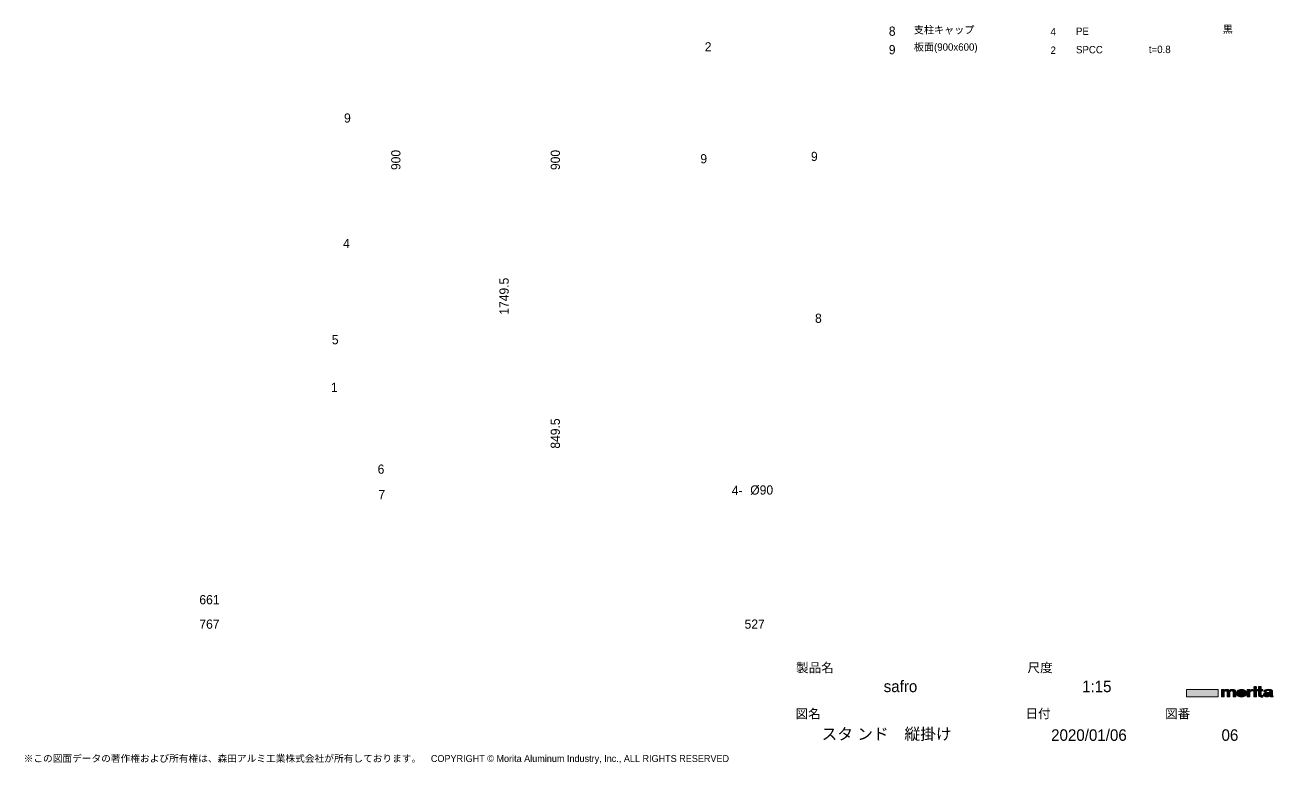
# Model space of a CAD drawing. Header units: millimetres. Extents: x 73 to 350, y -821 to 519.
# Drawn here: x 72.6 to 342.7, y -821 to -661 of the extents above; entities that cross this region are included whole.
import ezdxf

# ---------------------------------------------------------------- set-up
doc = ezdxf.new("R2010")
doc.units = ezdxf.units.MM
doc.header["$MEASUREMENT"] = 0
doc.layers.add('_U+672C_U+4F53', color=7, linetype='Continuous')

# ---------------------------------------------------------------- blocks, each defined once
blk = doc.blocks.new('block 2')
at = {"color": 7, "insert": (72.28, -821.02), "char_height": 1.49914, "attachment_point": 7}
blk.add_mtext('\\fMS PGothic|b0|i0|c0|p34;\\W1;※この図面データの著作権および所有権は、森田アルミ工業株式会社が所有しております。\u3000COPYRIGHT © Morita Aluminum Industry, Inc., ALL RIGHTS RESERVED', dxfattribs=at)
blk = doc.blocks.new('block 3')
at = {"color": 7, "insert": (289.56, -801.37), "char_height": 2, "attachment_point": 7}
blk.add_mtext('\\fMS PGothic|b0|i0|c0|p34;\\W1;尺度', dxfattribs=at)
blk = doc.blocks.new('block 4')
at = {"color": 7, "insert": (289.12, -811.31), "char_height": 2, "attachment_point": 7}
blk.add_mtext('\\fMS PGothic|b0|i0|c0|p34;\\W1;日付', dxfattribs=at)
blk = doc.blocks.new('block 5')
at = {"color": 7, "insert": (319.34, -811.33), "char_height": 2, "attachment_point": 7}
blk.add_mtext('\\fMS PGothic|b0|i0|c0|p34;\\W1;図番', dxfattribs=at)
blk = doc.blocks.new('block 6')
at = {"color": 7, "insert": (239.34, -811.35), "char_height": 2, "attachment_point": 7}
blk.add_mtext('\\fMS PGothic|b0|i0|c0|p34;\\W1;図名', dxfattribs=at)
blk = doc.blocks.new('block 7')
at = {"color": 7, "insert": (239.47, -801.37), "char_height": 2, "attachment_point": 7}
blk.add_mtext('\\fMS PGothic|b0|i0|c0|p34;\\W1;製品名', dxfattribs=at)
blk = doc.blocks.new('block 8')
at = {"color": 7, "insert": (301.38, -805.49), "char_height": 2.5, "attachment_point": 7}
blk.add_mtext('\\fMS PGothic|b0|i0|c0|p34;\\W1;1:15', dxfattribs=at)
blk = doc.blocks.new('block 9')
at = {"color": 7, "insert": (294.68, -816.03), "char_height": 2.5, "attachment_point": 7}
blk.add_mtext('\\fMS PGothic|b0|i0|c0|p34;\\W1;2020/01/06', dxfattribs=at)
blk = doc.blocks.new('block 10')
at = {"color": 7, "insert": (331.56, -816.03), "char_height": 2.5, "attachment_point": 7}
blk.add_mtext('\\fMS PGothic|b0|i0|c0|p34;\\W1;06', dxfattribs=at)
blk = doc.blocks.new('block 11')
at = {"color": 7, "insert": (258.44, -805.48), "char_height": 2.5, "attachment_point": 7}
blk.add_mtext('\\fMS PGothic|b0|i0|c0|p34;\\W1;safro', dxfattribs=at)
blk = doc.blocks.new('block 12')
at = {"color": 7, "insert": (244.99, -816.03), "char_height": 2.4977, "attachment_point": 7}
blk.add_mtext('\\fMS PGothic|b0|i0|c0|p34;\\W1;スタ ンド\u3000縦掛け', dxfattribs=at)
blk = doc.blocks.new('block 553')
at = {"layer": '_U+672C_U+4F53', "color": 7, "insert": (331.84, -662.93), "char_height": 1.6, "attachment_point": 7}
blk.add_mtext('\\fMS PGothic|b0|i0|c0|p34;\\W1;黒', dxfattribs=at)
blk = doc.blocks.new('block 574')
at = {"layer": '_U+672C_U+4F53', "color": 7, "insert": (264.97, -663.06), "char_height": 1.6, "attachment_point": 7}
blk.add_mtext('\\fMS PGothic|b0|i0|c0|p34;\\W1;支柱キャップ', dxfattribs=at)
blk = doc.blocks.new('block 575')
at = {"layer": '_U+672C_U+4F53', "color": 7, "insert": (294.55, -663.26), "char_height": 1.6, "attachment_point": 7}
blk.add_mtext('\\fMS PGothic|b0|i0|c0|p34;\\W1;4', dxfattribs=at)
blk = doc.blocks.new('block 576')
at = {"layer": '_U+672C_U+4F53', "color": 7, "insert": (300.06, -663.16), "char_height": 1.6, "attachment_point": 7}
blk.add_mtext('\\fMS PGothic|b0|i0|c0|p34;\\W1;PE', dxfattribs=at)
blk = doc.blocks.new('block 578')
at = {"layer": '_U+672C_U+4F53', "color": 7, "insert": (294.55, -667.26), "char_height": 1.6, "attachment_point": 7}
blk.add_mtext('\\fMS PGothic|b0|i0|c0|p34;\\W1;2', dxfattribs=at)
blk = doc.blocks.new('block 579')
at = {"layer": '_U+672C_U+4F53', "color": 7, "insert": (300.06, -667.16), "char_height": 1.6, "attachment_point": 7}
blk.add_mtext('\\fMS PGothic|b0|i0|c0|p34;\\W1;SPCC', dxfattribs=at)
blk = doc.blocks.new('block 580')
at = {"layer": '_U+672C_U+4F53', "color": 7, "insert": (315.84, -667.11), "char_height": 1.6, "attachment_point": 7}
blk.add_mtext('\\fMS PGothic|b0|i0|c0|p34;\\W1;t=0.8', dxfattribs=at)
blk = doc.blocks.new('block 581')
at = {"layer": '_U+672C_U+4F53', "color": 7, "insert": (264.97, -667.06), "char_height": 1.6, "attachment_point": 7}
blk.add_mtext('\\fMS PGothic|b0|i0|c0|p34;\\W1;板面(900x600)', dxfattribs=at)
blk = doc.blocks.new('block 587')
at = {"layer": '_U+672C_U+4F53', "color": 7, "insert": (259.55, -663.37), "char_height": 2, "attachment_point": 7}
blk.add_mtext('\\fMS PGothic|b0|i0|c0|p34;\\W1;8', dxfattribs=at)
blk = doc.blocks.new('block 588')
at = {"layer": '_U+672C_U+4F53', "color": 7, "insert": (259.55, -667.37), "char_height": 2, "attachment_point": 7}
blk.add_mtext('\\fMS PGothic|b0|i0|c0|p34;\\W1;9', dxfattribs=at)
blk = doc.blocks.new('block 612')
at = {"layer": '_U+672C_U+4F53', "color": 7, "insert": (148.91, -758.19), "char_height": 2, "attachment_point": 7}
blk.add_mtext('\\fMS PGothic|b0|i0|c0|p34;\\W1;6', dxfattribs=at)
blk = doc.blocks.new('block 613')
at = {"layer": '_U+672C_U+4F53', "color": 7, "insert": (149.07, -763.68), "char_height": 2, "attachment_point": 7}
blk.add_mtext('\\fMS PGothic|b0|i0|c0|p34;\\W1;7', dxfattribs=at)
blk = doc.blocks.new('block 615')
at = {"layer": '_U+672C_U+4F53', "color": 7, "insert": (243.58, -725.52), "char_height": 2, "attachment_point": 7}
blk.add_mtext('\\fMS PGothic|b0|i0|c0|p34;\\W1;8', dxfattribs=at)
blk = doc.blocks.new('block 616')
at = {"layer": '_U+672C_U+4F53', "color": 7, "insert": (242.7, -690.49), "char_height": 2, "attachment_point": 7}
blk.add_mtext('\\fMS PGothic|b0|i0|c0|p34;\\W1;9', dxfattribs=at)
blk = doc.blocks.new('block 617')
at = {"layer": '_U+672C_U+4F53', "color": 7, "insert": (218.76, -690.99), "char_height": 2, "attachment_point": 7}
blk.add_mtext('\\fMS PGothic|b0|i0|c0|p34;\\W1;9', dxfattribs=at)
blk = doc.blocks.new('block 618')
at = {"layer": '_U+672C_U+4F53', "color": 7, "insert": (141.64, -682.17), "char_height": 2, "attachment_point": 7}
blk.add_mtext('\\fMS PGothic|b0|i0|c0|p34;\\W1;9', dxfattribs=at)
blk = doc.blocks.new('block 620')
at = {"layer": '_U+672C_U+4F53', "color": 7, "insert": (141.42, -709.31), "char_height": 2, "attachment_point": 7}
blk.add_mtext('\\fMS PGothic|b0|i0|c0|p34;\\W1;4', dxfattribs=at)
blk = doc.blocks.new('block 621')
at = {"layer": '_U+672C_U+4F53', "color": 7, "insert": (138.99, -730.16), "char_height": 2, "attachment_point": 7}
blk.add_mtext('\\fMS PGothic|b0|i0|c0|p34;\\W1;5', dxfattribs=at)
blk = doc.blocks.new('block 622')
at = {"layer": '_U+672C_U+4F53', "color": 7, "insert": (219.71, -666.73), "char_height": 2, "attachment_point": 7}
blk.add_mtext('\\fMS PGothic|b0|i0|c0|p34;\\W1;2', dxfattribs=at)
blk = doc.blocks.new('block 623')
at = {"layer": '_U+672C_U+4F53', "color": 7, "insert": (138.8, -740.45), "char_height": 2, "attachment_point": 7}
blk.add_mtext('\\fMS PGothic|b0|i0|c0|p34;\\W1;1', dxfattribs=at)
blk = doc.blocks.new('block 624')
at = {"layer": '_U+672C_U+4F53', "color": 7, "insert": (153.87, -692.41), "char_height": 2, "attachment_point": 7, "rotation": 90}
blk.add_mtext('\\fMS PGothic|b0|i0|c0|p34;\\W1;900', dxfattribs=at)
blk = doc.blocks.new('block 629')
at = {"layer": '_U+672C_U+4F53', "color": 7, "insert": (225.56, -762.75), "char_height": 2, "attachment_point": 7}
blk.add_mtext('\\fMS PGothic|b0|i0|c0|p34;\\W1;4-', dxfattribs=at)
blk = doc.blocks.new('block 630')
at = {"layer": '_U+672C_U+4F53', "color": 7, "insert": (229.56, -762.75), "char_height": 2, "attachment_point": 7}
blk.add_mtext('\\fMS PGothic|b0|i0|c0|p34;\\W1;Ø90', dxfattribs=at)
blk = doc.blocks.new('block 631')
at = {"layer": '_U+672C_U+4F53', "color": 7, "insert": (110.32, -786.46), "char_height": 2, "attachment_point": 7}
blk.add_mtext('\\fMS PGothic|b0|i0|c0|p34;\\W1;661', dxfattribs=at)
blk = doc.blocks.new('block 632')
at = {"layer": '_U+672C_U+4F53', "color": 7, "insert": (110.32, -791.75), "char_height": 2, "attachment_point": 7}
blk.add_mtext('\\fMS PGothic|b0|i0|c0|p34;\\W1;767', dxfattribs=at)
blk = doc.blocks.new('block 633')
at = {"layer": '_U+672C_U+4F53', "color": 7, "insert": (228.33, -791.75), "char_height": 2, "attachment_point": 7}
blk.add_mtext('\\fMS PGothic|b0|i0|c0|p34;\\W1;527', dxfattribs=at)
blk = doc.blocks.new('block 634')
at = {"layer": '_U+672C_U+4F53', "color": 7, "insert": (177.3, -723.73), "char_height": 2, "attachment_point": 7, "rotation": 90}
blk.add_mtext('\\fMS PGothic|b0|i0|c0|p34;\\W1;1749.5', dxfattribs=at)
blk = doc.blocks.new('block 635')
at = {"layer": '_U+672C_U+4F53', "color": 7, "insert": (188.39, -692.41), "char_height": 2, "attachment_point": 7, "rotation": 90}
blk.add_mtext('\\fMS PGothic|b0|i0|c0|p34;\\W1;900', dxfattribs=at)
blk = doc.blocks.new('block 636')
at = {"layer": '_U+672C_U+4F53', "color": 7, "insert": (188.39, -752.73), "char_height": 2, "attachment_point": 7, "rotation": 90}
blk.add_mtext('\\fMS PGothic|b0|i0|c0|p34;\\W1;849.5', dxfattribs=at)
blk = doc.blocks.new('block 638')
at = {"layer": '_U+672C_U+4F53'}
h = blk.add_hatch(color=7, dxfattribs=at)
h.dxf.hatch_style = 2
h.paths.add_polyline_path([(323.95, -806.48), (330.83, -806.48), (330.83, -804.86), (323.95, -804.86)])
h = blk.add_hatch(color=7, dxfattribs=at)
h.dxf.hatch_style = 2
edge = h.paths.add_edge_path()
edge.add_spline(control_points=[(333.94, -804.84), (333.64, -804.84), (333.42, -804.93), (333.27, -805.11), (333.12, -804.93), (332.92, -804.84), (332.67, -804.84), (332.42, -804.84), (332.24, -804.92), (332.1, -805.08), (332.1, -805.08), (332.1, -804.86), (332.1, -804.86), (332.1, -804.86), (331.55, -804.86), (331.55, -804.86), (331.55, -804.86), (331.55, -806.48), (331.55, -806.48), (331.55, -806.48), (332.1, -806.48), (332.1, -806.48), (332.1, -806.48), (332.1, -805.56), (332.1, -805.56), (332.1, -805.44), (332.14, -805.34), (332.23, -805.27), (332.3, -805.22), (332.37, -805.19), (332.46, -805.19), (332.55, -805.19), (332.62, -805.21), (332.67, -805.24), (332.75, -805.29), (332.8, -805.37), (332.8, -805.48), (332.8, -805.48), (332.8, -806.48), (332.8, -806.48), (332.8, -806.48), (333.37, -806.48), (333.37, -806.48), (333.37, -806.48), (333.37, -805.56), (333.37, -805.56), (333.37, -805.42), (333.41, -805.32), (333.48, -805.27), (333.54, -805.22), (333.63, -805.19), (333.73, -805.19), (333.81, -805.19), (333.88, -805.21), (333.94, -805.24), (334.04, -805.29), (334.09, -805.37), (334.09, -805.48), (334.09, -805.48), (334.09, -806.48), (334.09, -806.48), (334.09, -806.48), (334.63, -806.48), (334.63, -806.48), (334.63, -806.48), (334.63, -805.37), (334.63, -805.37), (334.63, -805.02), (334.4, -804.84), (333.94, -804.84)], knot_values=[0, 0, 0, 0, 1, 1, 1, 2, 2, 2, 3, 3, 3, 4, 4, 4, 5, 5, 5, 6, 6, 6, 7, 7, 7, 8, 8, 8, 9, 9, 9, 10, 10, 10, 11, 11, 11, 12, 12, 12, 13, 13, 13, 14, 14, 14, 15, 15, 15, 16, 16, 16, 17, 17, 17, 18, 18, 18, 19, 19, 19, 20, 20, 20, 21, 21, 21, 22, 22, 22, 23, 23, 23, 23], degree=3, periodic=1)
h = blk.add_hatch(color=7, dxfattribs=at)
h.dxf.hatch_style = 2
edge = h.paths.add_edge_path()
edge.add_spline(control_points=[(336.57, -805.01), (336.35, -804.89), (336.1, -804.84), (335.81, -804.85), (335.47, -804.87), (335.21, -804.97), (335.03, -805.14), (334.87, -805.3), (334.79, -805.48), (334.79, -805.68), (334.79, -805.97), (334.92, -806.19), (335.18, -806.34), (335.39, -806.45), (335.62, -806.5), (335.89, -806.5), (336.15, -806.5), (336.38, -806.45), (336.58, -806.34), (336.84, -806.2), (336.96, -805.97), (336.96, -805.65), (336.96, -805.37), (336.83, -805.16), (336.57, -805.01)], knot_values=[0, 0, 0, 0, 1, 1, 1, 2, 2, 2, 3, 3, 3, 4, 4, 4, 5, 5, 5, 6, 6, 6, 7, 7, 7, 8, 8, 8, 8], degree=3, periodic=1)
edge = h.paths.add_edge_path()
edge.add_spline(control_points=[(336.26, -806.06), (336.16, -806.17), (336.01, -806.22), (335.81, -806.2), (335.64, -806.17), (335.53, -806.1), (335.45, -805.98), (335.39, -805.89), (335.36, -805.77), (335.37, -805.63), (335.39, -805.47), (335.45, -805.35), (335.56, -805.26), (335.65, -805.18), (335.76, -805.14), (335.9, -805.14), (336.09, -805.14), (336.23, -805.22), (336.32, -805.36), (336.38, -805.46), (336.41, -805.6), (336.39, -805.77), (336.37, -805.9), (336.32, -805.99), (336.26, -806.06)], knot_values=[0, 0, 0, 0, 1, 1, 1, 2, 2, 2, 3, 3, 3, 4, 4, 4, 5, 5, 5, 6, 6, 6, 7, 7, 7, 8, 8, 8, 8], degree=3, periodic=1)
h = blk.add_hatch(color=7, dxfattribs=at)
h.dxf.hatch_style = 2
edge = h.paths.add_edge_path()
edge.add_spline(control_points=[(337.68, -805.07), (337.68, -805.07), (337.68, -804.86), (337.68, -804.86), (337.68, -804.86), (337.12, -804.86), (337.12, -804.86), (337.12, -804.86), (337.12, -806.48), (337.12, -806.48), (337.12, -806.48), (337.68, -806.48), (337.68, -806.48), (337.68, -806.48), (337.68, -805.59), (337.68, -805.59), (337.68, -805.47), (337.74, -805.36), (337.86, -805.29), (337.97, -805.22), (338.12, -805.18), (338.29, -805.18), (338.29, -805.18), (338.39, -805.18), (338.39, -805.18), (338.39, -805.18), (338.39, -804.85), (338.39, -804.85), (338.27, -804.84), (338.16, -804.85), (338.06, -804.87), (337.93, -804.9), (337.8, -804.97), (337.68, -805.07)], knot_values=[0, 0, 0, 0, 1, 1, 1, 2, 2, 2, 3, 3, 3, 4, 4, 4, 5, 5, 5, 6, 6, 6, 7, 7, 7, 8, 8, 8, 9, 9, 9, 10, 10, 10, 11, 11, 11, 11], degree=3, periodic=1)
h = blk.add_hatch(color=7, dxfattribs=at)
h.dxf.hatch_style = 2
edge = h.paths.add_edge_path()
edge.add_spline(control_points=[(339.06, -804.29), (339.01, -804.26), (338.94, -804.25), (338.85, -804.25), (338.76, -804.25), (338.7, -804.26), (338.64, -804.29), (338.58, -804.33), (338.55, -804.39), (338.55, -804.48), (338.55, -804.56), (338.58, -804.63), (338.64, -804.66), (338.7, -804.69), (338.76, -804.71), (338.85, -804.71), (338.94, -804.71), (339.01, -804.69), (339.06, -804.66), (339.12, -804.63), (339.15, -804.56), (339.15, -804.48), (339.15, -804.39), (339.12, -804.33), (339.06, -804.29)], knot_values=[0, 0, 0, 0, 1, 1, 1, 2, 2, 2, 3, 3, 3, 4, 4, 4, 5, 5, 5, 6, 6, 6, 7, 7, 7, 8, 8, 8, 8], degree=3, periodic=1)
h = blk.add_hatch(color=7, dxfattribs=at)
h.dxf.hatch_style = 2
h.paths.add_polyline_path([(338.55, -806.48), (339.13, -806.48), (339.13, -804.87), (338.55, -804.87)])
h = blk.add_hatch(color=7, dxfattribs=at)
h.dxf.hatch_style = 2
edge = h.paths.add_edge_path()
edge.add_spline(control_points=[(340.13, -806.08), (340.13, -806.08), (340.13, -805.19), (340.13, -805.19), (340.13, -805.19), (340.51, -805.19), (340.51, -805.19), (340.51, -805.19), (340.51, -804.87), (340.51, -804.87), (340.51, -804.87), (340.13, -804.87), (340.13, -804.87), (340.13, -804.87), (340.13, -804.26), (340.13, -804.26), (340.13, -804.26), (339.59, -804.26), (339.59, -804.26), (339.59, -804.26), (339.59, -804.87), (339.59, -804.87), (339.59, -804.87), (339.3, -804.87), (339.3, -804.87), (339.3, -804.87), (339.3, -805.19), (339.3, -805.19), (339.3, -805.19), (339.59, -805.19), (339.59, -805.19), (339.59, -805.19), (339.59, -806.17), (339.59, -806.17), (339.59, -806.28), (339.63, -806.37), (339.72, -806.42), (339.82, -806.47), (339.97, -806.5), (340.17, -806.5), (340.17, -806.5), (340.53, -806.5), (340.53, -806.5), (340.53, -806.5), (340.53, -806.17), (340.53, -806.17), (340.53, -806.17), (340.28, -806.17), (340.28, -806.17), (340.19, -806.17), (340.13, -806.14), (340.13, -806.08)], knot_values=[0, 0, 0, 0, 1, 1, 1, 2, 2, 2, 3, 3, 3, 4, 4, 4, 5, 5, 5, 6, 6, 6, 7, 7, 7, 8, 8, 8, 9, 9, 9, 10, 10, 10, 11, 11, 11, 12, 12, 12, 13, 13, 13, 14, 14, 14, 15, 15, 15, 16, 16, 16, 17, 17, 17, 17], degree=3, periodic=1)
h = blk.add_hatch(color=7, dxfattribs=at)
h.dxf.hatch_style = 2
edge = h.paths.add_edge_path()
edge.add_spline(control_points=[(342.62, -805.44), (342.62, -805.21), (342.54, -805.06), (342.37, -804.97), (342.21, -804.88), (341.98, -804.83), (341.69, -804.83), (341.4, -804.83), (341.17, -804.88), (341.01, -804.98), (340.83, -805.09), (340.73, -805.22), (340.71, -805.38), (340.71, -805.38), (341.26, -805.38), (341.26, -805.38), (341.27, -805.26), (341.33, -805.19), (341.42, -805.17), (341.55, -805.12), (341.69, -805.11), (341.85, -805.13), (341.98, -805.17), (342.05, -805.23), (342.05, -805.31), (342.05, -805.38), (341.99, -805.43), (341.86, -805.46), (341.76, -805.48), (341.59, -805.51), (341.33, -805.54), (340.8, -805.62), (340.57, -805.8), (340.61, -806.09), (340.65, -806.29), (340.83, -806.41), (341.16, -806.47), (341.49, -806.53), (341.8, -806.48), (342.09, -806.33), (342.09, -806.33), (342.14, -806.48), (342.14, -806.48), (342.14, -806.48), (342.71, -806.48), (342.71, -806.48), (342.65, -806.34), (342.62, -806.21), (342.62, -806.06), (342.62, -806.06), (342.62, -805.44), (342.62, -805.44)], knot_values=[0, 0, 0, 0, 1, 1, 1, 2, 2, 2, 3, 3, 3, 4, 4, 4, 5, 5, 5, 6, 6, 6, 7, 7, 7, 8, 8, 8, 9, 9, 9, 10, 10, 10, 11, 11, 11, 12, 12, 12, 13, 13, 13, 14, 14, 14, 15, 15, 15, 16, 16, 16, 17, 17, 17, 17], degree=3, periodic=1)
edge = h.paths.add_edge_path()
edge.add_spline(control_points=[(342.05, -805.86), (342.05, -805.93), (342.01, -806.01), (341.94, -806.08), (341.85, -806.16), (341.73, -806.21), (341.56, -806.21), (341.33, -806.23), (341.2, -806.18), (341.16, -806.07), (341.14, -805.95), (341.23, -805.86), (341.45, -805.8), (341.57, -805.77), (341.69, -805.74), (341.8, -805.72), (341.93, -805.7), (342.01, -805.67), (342.05, -805.65), (342.05, -805.65), (342.05, -805.86), (342.05, -805.86)], knot_values=[0, 0, 0, 0, 1, 1, 1, 2, 2, 2, 3, 3, 3, 4, 4, 4, 5, 5, 5, 6, 6, 6, 7, 7, 7, 7], degree=3, periodic=1)
h = blk.add_hatch(color=7, dxfattribs=at)
h.dxf.hatch_style = 2
edge = h.paths.add_edge_path()
edge.add_spline(control_points=[(335.9, -805.14), (335.76, -805.14), (335.65, -805.18), (335.56, -805.26), (335.45, -805.35), (335.39, -805.47), (335.37, -805.63), (335.36, -805.77), (335.39, -805.89), (335.45, -805.98), (335.53, -806.1), (335.64, -806.17), (335.81, -806.2), (336.01, -806.22), (336.16, -806.17), (336.26, -806.06), (336.32, -805.99), (336.37, -805.9), (336.39, -805.77), (336.41, -805.6), (336.38, -805.46), (336.32, -805.36), (336.23, -805.22), (336.09, -805.14), (335.9, -805.14)], knot_values=[0, 0, 0, 0, 1, 1, 1, 2, 2, 2, 3, 3, 3, 4, 4, 4, 5, 5, 5, 6, 6, 6, 7, 7, 7, 8, 8, 8, 8], degree=3, periodic=1)
h = blk.add_hatch(color=7, dxfattribs=at)
h.dxf.hatch_style = 2
edge = h.paths.add_edge_path()
edge.add_spline(control_points=[(341.45, -805.8), (341.23, -805.86), (341.14, -805.95), (341.16, -806.07), (341.2, -806.18), (341.33, -806.23), (341.56, -806.21), (341.73, -806.21), (341.85, -806.16), (341.94, -806.08), (342.01, -806.01), (342.05, -805.93), (342.05, -805.86), (342.05, -805.86), (342.05, -805.65), (342.05, -805.65), (342.01, -805.67), (341.93, -805.7), (341.8, -805.72), (341.69, -805.74), (341.57, -805.77), (341.45, -805.8)], knot_values=[0, 0, 0, 0, 1, 1, 1, 2, 2, 2, 3, 3, 3, 4, 4, 4, 5, 5, 5, 6, 6, 6, 7, 7, 7, 7], degree=3, periodic=1)
at = {"layer": '_U+672C_U+4F53', "lineweight": 0}
for points in [[(323.95, -806.48), (330.83, -806.48), (330.83, -804.86), (323.95, -804.86), (323.95, -806.48)], [(338.55, -806.48), (339.13, -806.48), (339.13, -804.87), (338.55, -804.87), (338.55, -806.48)]]:
    blk.add_lwpolyline(points, dxfattribs=at)
for points, knots in [([(333.94, -804.84), (333.64, -804.84), (333.42, -804.93), (333.27, -805.11), (333.12, -804.93), (332.92, -804.84), (332.67, -804.84), (332.42, -804.84), (332.24, -804.92), (332.1, -805.08), (332.1, -805.08), (332.1, -804.86), (332.1, -804.86), (332.1, -804.86), (331.55, -804.86), (331.55, -804.86), (331.55, -804.86), (331.55, -806.48), (331.55, -806.48), (331.55, -806.48), (332.1, -806.48), (332.1, -806.48), (332.1, -806.48), (332.1, -805.56), (332.1, -805.56), (332.1, -805.44), (332.14, -805.34), (332.23, -805.27), (332.3, -805.22), (332.37, -805.19), (332.46, -805.19), (332.55, -805.19), (332.62, -805.21), (332.67, -805.24), (332.75, -805.29), (332.8, -805.37), (332.8, -805.48), (332.8, -805.48), (332.8, -806.48), (332.8, -806.48), (332.8, -806.48), (333.37, -806.48), (333.37, -806.48), (333.37, -806.48), (333.37, -805.56), (333.37, -805.56), (333.37, -805.42), (333.41, -805.32), (333.48, -805.27), (333.54, -805.22), (333.63, -805.19), (333.73, -805.19), (333.81, -805.19), (333.88, -805.21), (333.94, -805.24), (334.04, -805.29), (334.09, -805.37), (334.09, -805.48), (334.09, -805.48), (334.09, -806.48), (334.09, -806.48), (334.09, -806.48), (334.63, -806.48), (334.63, -806.48), (334.63, -806.48), (334.63, -805.37), (334.63, -805.37), (334.63, -805.02), (334.4, -804.84), (333.94, -804.84)], [0, 0, 0, 0, 1, 1, 1, 2, 2, 2, 3, 3, 3, 4, 4, 4, 5, 5, 5, 6, 6, 6, 7, 7, 7, 8, 8, 8, 9, 9, 9, 10, 10, 10, 11, 11, 11, 12, 12, 12, 13, 13, 13, 14, 14, 14, 15, 15, 15, 16, 16, 16, 17, 17, 17, 18, 18, 18, 19, 19, 19, 20, 20, 20, 21, 21, 21, 22, 22, 22, 23, 23, 23, 23]), ([(336.57, -805.01), (336.35, -804.89), (336.1, -804.84), (335.81, -804.85), (335.47, -804.87), (335.21, -804.97), (335.03, -805.14), (334.87, -805.3), (334.79, -805.48), (334.79, -805.68), (334.79, -805.97), (334.92, -806.19), (335.18, -806.34), (335.39, -806.45), (335.62, -806.5), (335.89, -806.5), (336.15, -806.5), (336.38, -806.45), (336.58, -806.34), (336.84, -806.2), (336.96, -805.97), (336.96, -805.65), (336.96, -805.37), (336.83, -805.16), (336.57, -805.01)], [0, 0, 0, 0, 1, 1, 1, 2, 2, 2, 3, 3, 3, 4, 4, 4, 5, 5, 5, 6, 6, 6, 7, 7, 7, 8, 8, 8, 8]), ([(337.68, -805.07), (337.68, -805.07), (337.68, -804.86), (337.68, -804.86), (337.68, -804.86), (337.12, -804.86), (337.12, -804.86), (337.12, -804.86), (337.12, -806.48), (337.12, -806.48), (337.12, -806.48), (337.68, -806.48), (337.68, -806.48), (337.68, -806.48), (337.68, -805.59), (337.68, -805.59), (337.68, -805.47), (337.74, -805.36), (337.86, -805.29), (337.97, -805.22), (338.12, -805.18), (338.29, -805.18), (338.29, -805.18), (338.39, -805.18), (338.39, -805.18), (338.39, -805.18), (338.39, -804.85), (338.39, -804.85), (338.27, -804.84), (338.16, -804.85), (338.06, -804.87), (337.93, -804.9), (337.8, -804.97), (337.68, -805.07)], [0, 0, 0, 0, 1, 1, 1, 2, 2, 2, 3, 3, 3, 4, 4, 4, 5, 5, 5, 6, 6, 6, 7, 7, 7, 8, 8, 8, 9, 9, 9, 10, 10, 10, 11, 11, 11, 11]), ([(339.06, -804.29), (339.01, -804.26), (338.94, -804.25), (338.85, -804.25), (338.76, -804.25), (338.7, -804.26), (338.64, -804.29), (338.58, -804.33), (338.55, -804.39), (338.55, -804.48), (338.55, -804.56), (338.58, -804.63), (338.64, -804.66), (338.7, -804.69), (338.76, -804.71), (338.85, -804.71), (338.94, -804.71), (339.01, -804.69), (339.06, -804.66), (339.12, -804.63), (339.15, -804.56), (339.15, -804.48), (339.15, -804.39), (339.12, -804.33), (339.06, -804.29)], [0, 0, 0, 0, 1, 1, 1, 2, 2, 2, 3, 3, 3, 4, 4, 4, 5, 5, 5, 6, 6, 6, 7, 7, 7, 8, 8, 8, 8]), ([(340.13, -806.08), (340.13, -806.08), (340.13, -805.19), (340.13, -805.19), (340.13, -805.19), (340.51, -805.19), (340.51, -805.19), (340.51, -805.19), (340.51, -804.87), (340.51, -804.87), (340.51, -804.87), (340.13, -804.87), (340.13, -804.87), (340.13, -804.87), (340.13, -804.26), (340.13, -804.26), (340.13, -804.26), (339.59, -804.26), (339.59, -804.26), (339.59, -804.26), (339.59, -804.87), (339.59, -804.87), (339.59, -804.87), (339.3, -804.87), (339.3, -804.87), (339.3, -804.87), (339.3, -805.19), (339.3, -805.19), (339.3, -805.19), (339.59, -805.19), (339.59, -805.19), (339.59, -805.19), (339.59, -806.17), (339.59, -806.17), (339.59, -806.28), (339.63, -806.37), (339.72, -806.42), (339.82, -806.47), (339.97, -806.5), (340.17, -806.5), (340.17, -806.5), (340.53, -806.5), (340.53, -806.5), (340.53, -806.5), (340.53, -806.17), (340.53, -806.17), (340.53, -806.17), (340.28, -806.17), (340.28, -806.17), (340.19, -806.17), (340.13, -806.14), (340.13, -806.08)], [0, 0, 0, 0, 1, 1, 1, 2, 2, 2, 3, 3, 3, 4, 4, 4, 5, 5, 5, 6, 6, 6, 7, 7, 7, 8, 8, 8, 9, 9, 9, 10, 10, 10, 11, 11, 11, 12, 12, 12, 13, 13, 13, 14, 14, 14, 15, 15, 15, 16, 16, 16, 17, 17, 17, 17]), ([(342.62, -805.44), (342.62, -805.21), (342.54, -805.06), (342.37, -804.97), (342.21, -804.88), (341.98, -804.83), (341.69, -804.83), (341.4, -804.83), (341.17, -804.88), (341.01, -804.98), (340.83, -805.09), (340.73, -805.22), (340.71, -805.38), (340.71, -805.38), (341.26, -805.38), (341.26, -805.38), (341.27, -805.26), (341.33, -805.19), (341.42, -805.17), (341.55, -805.12), (341.69, -805.11), (341.85, -805.13), (341.98, -805.17), (342.05, -805.23), (342.05, -805.31), (342.05, -805.38), (341.99, -805.43), (341.86, -805.46), (341.76, -805.48), (341.59, -805.51), (341.33, -805.54), (340.8, -805.62), (340.57, -805.8), (340.61, -806.09), (340.65, -806.29), (340.83, -806.41), (341.16, -806.47), (341.49, -806.53), (341.8, -806.48), (342.09, -806.33), (342.09, -806.33), (342.14, -806.48), (342.14, -806.48), (342.14, -806.48), (342.71, -806.48), (342.71, -806.48), (342.65, -806.34), (342.62, -806.21), (342.62, -806.06), (342.62, -806.06), (342.62, -805.44), (342.62, -805.44)], [0, 0, 0, 0, 1, 1, 1, 2, 2, 2, 3, 3, 3, 4, 4, 4, 5, 5, 5, 6, 6, 6, 7, 7, 7, 8, 8, 8, 9, 9, 9, 10, 10, 10, 11, 11, 11, 12, 12, 12, 13, 13, 13, 14, 14, 14, 15, 15, 15, 16, 16, 16, 17, 17, 17, 17]), ([(336.26, -806.06), (336.16, -806.17), (336.01, -806.22), (335.81, -806.2), (335.64, -806.17), (335.53, -806.1), (335.45, -805.98), (335.39, -805.89), (335.36, -805.77), (335.37, -805.63), (335.39, -805.47), (335.45, -805.35), (335.56, -805.26), (335.65, -805.18), (335.76, -805.14), (335.9, -805.14), (336.09, -805.14), (336.23, -805.22), (336.32, -805.36), (336.38, -805.46), (336.41, -805.6), (336.39, -805.77), (336.37, -805.9), (336.32, -805.99), (336.26, -806.06)], [0, 0, 0, 0, 1, 1, 1, 2, 2, 2, 3, 3, 3, 4, 4, 4, 5, 5, 5, 6, 6, 6, 7, 7, 7, 8, 8, 8, 8]), ([(335.9, -805.14), (335.76, -805.14), (335.65, -805.18), (335.56, -805.26), (335.45, -805.35), (335.39, -805.47), (335.37, -805.63), (335.36, -805.77), (335.39, -805.89), (335.45, -805.98), (335.53, -806.1), (335.64, -806.17), (335.81, -806.2), (336.01, -806.22), (336.16, -806.17), (336.26, -806.06), (336.32, -805.99), (336.37, -805.9), (336.39, -805.77), (336.41, -805.6), (336.38, -805.46), (336.32, -805.36), (336.23, -805.22), (336.09, -805.14), (335.9, -805.14)], [0, 0, 0, 0, 1, 1, 1, 2, 2, 2, 3, 3, 3, 4, 4, 4, 5, 5, 5, 6, 6, 6, 7, 7, 7, 8, 8, 8, 8]), ([(342.05, -805.86), (342.05, -805.93), (342.01, -806.01), (341.94, -806.08), (341.85, -806.16), (341.73, -806.21), (341.56, -806.21), (341.33, -806.23), (341.2, -806.18), (341.16, -806.07), (341.14, -805.95), (341.23, -805.86), (341.45, -805.8), (341.57, -805.77), (341.69, -805.74), (341.8, -805.72), (341.93, -805.7), (342.01, -805.67), (342.05, -805.65), (342.05, -805.65), (342.05, -805.86), (342.05, -805.86)], [0, 0, 0, 0, 1, 1, 1, 2, 2, 2, 3, 3, 3, 4, 4, 4, 5, 5, 5, 6, 6, 6, 7, 7, 7, 7]), ([(341.45, -805.8), (341.23, -805.86), (341.14, -805.95), (341.16, -806.07), (341.2, -806.18), (341.33, -806.23), (341.56, -806.21), (341.73, -806.21), (341.85, -806.16), (341.94, -806.08), (342.01, -806.01), (342.05, -805.93), (342.05, -805.86), (342.05, -805.86), (342.05, -805.65), (342.05, -805.65), (342.01, -805.67), (341.93, -805.7), (341.8, -805.72), (341.69, -805.74), (341.57, -805.77), (341.45, -805.8)], [0, 0, 0, 0, 1, 1, 1, 2, 2, 2, 3, 3, 3, 4, 4, 4, 5, 5, 5, 6, 6, 6, 7, 7, 7, 7])]:
    blk.add_open_spline(points, degree=3, knots=knots, dxfattribs=at)
blk = doc.blocks.new('block 637')
at = {"layer": '_U+672C_U+4F53'}
blk.add_blockref('block 638', (0, 0), dxfattribs=at)

msp = doc.modelspace()

# ---------------------------------------------------------------- block references
for name in ['block 7', 'block 3', 'block 11', 'block 8', 'block 6', 'block 4', 'block 5', 'block 12', 'block 9', 'block 10', 'block 2']:
    msp.add_blockref(name, (0, 0))
at = {"layer": '_U+672C_U+4F53'}
for name in ['block 637', 'block 587', 'block 574', 'block 575', 'block 576', 'block 553', 'block 622', 'block 588', 'block 581', 'block 578', 'block 579', 'block 580', 'block 618', 'block 624', 'block 635', 'block 616', 'block 617', 'block 620', 'block 634', 'block 615', 'block 621', 'block 623', 'block 636', 'block 612', 'block 613', 'block 629', 'block 630', 'block 631', 'block 632', 'block 633']:
    msp.add_blockref(name, (0, 0), dxfattribs=at)

doc.saveas('drawing.dxf')
